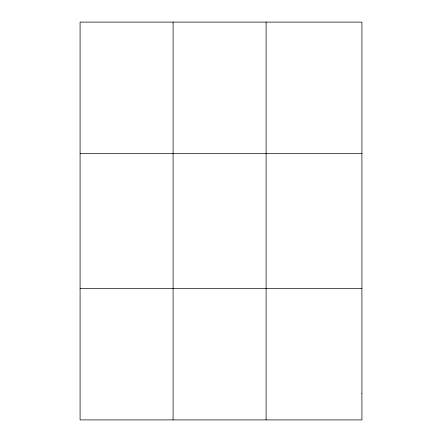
<?xml version="1.0" encoding="UTF-8"?>
<svg xmlns="http://www.w3.org/2000/svg" width="442" height="442" viewBox="0 0 442 442"><rect width="100%" height="100%" fill="white"/><g stroke="black" fill="none" stroke-linecap="round" stroke-linejoin="round"><path stroke-width="0.66" d="M173.087 419.9L173.087 22.1M266.095 419.9L266.095 22.1M80.085 153.374L361.915 153.374M80.085 288.626L361.915 288.626M361.915 393.645L361.915 419.9L80.085 419.9L80.085 22.1L361.915 22.1L361.915 393.645"/></g></svg>
